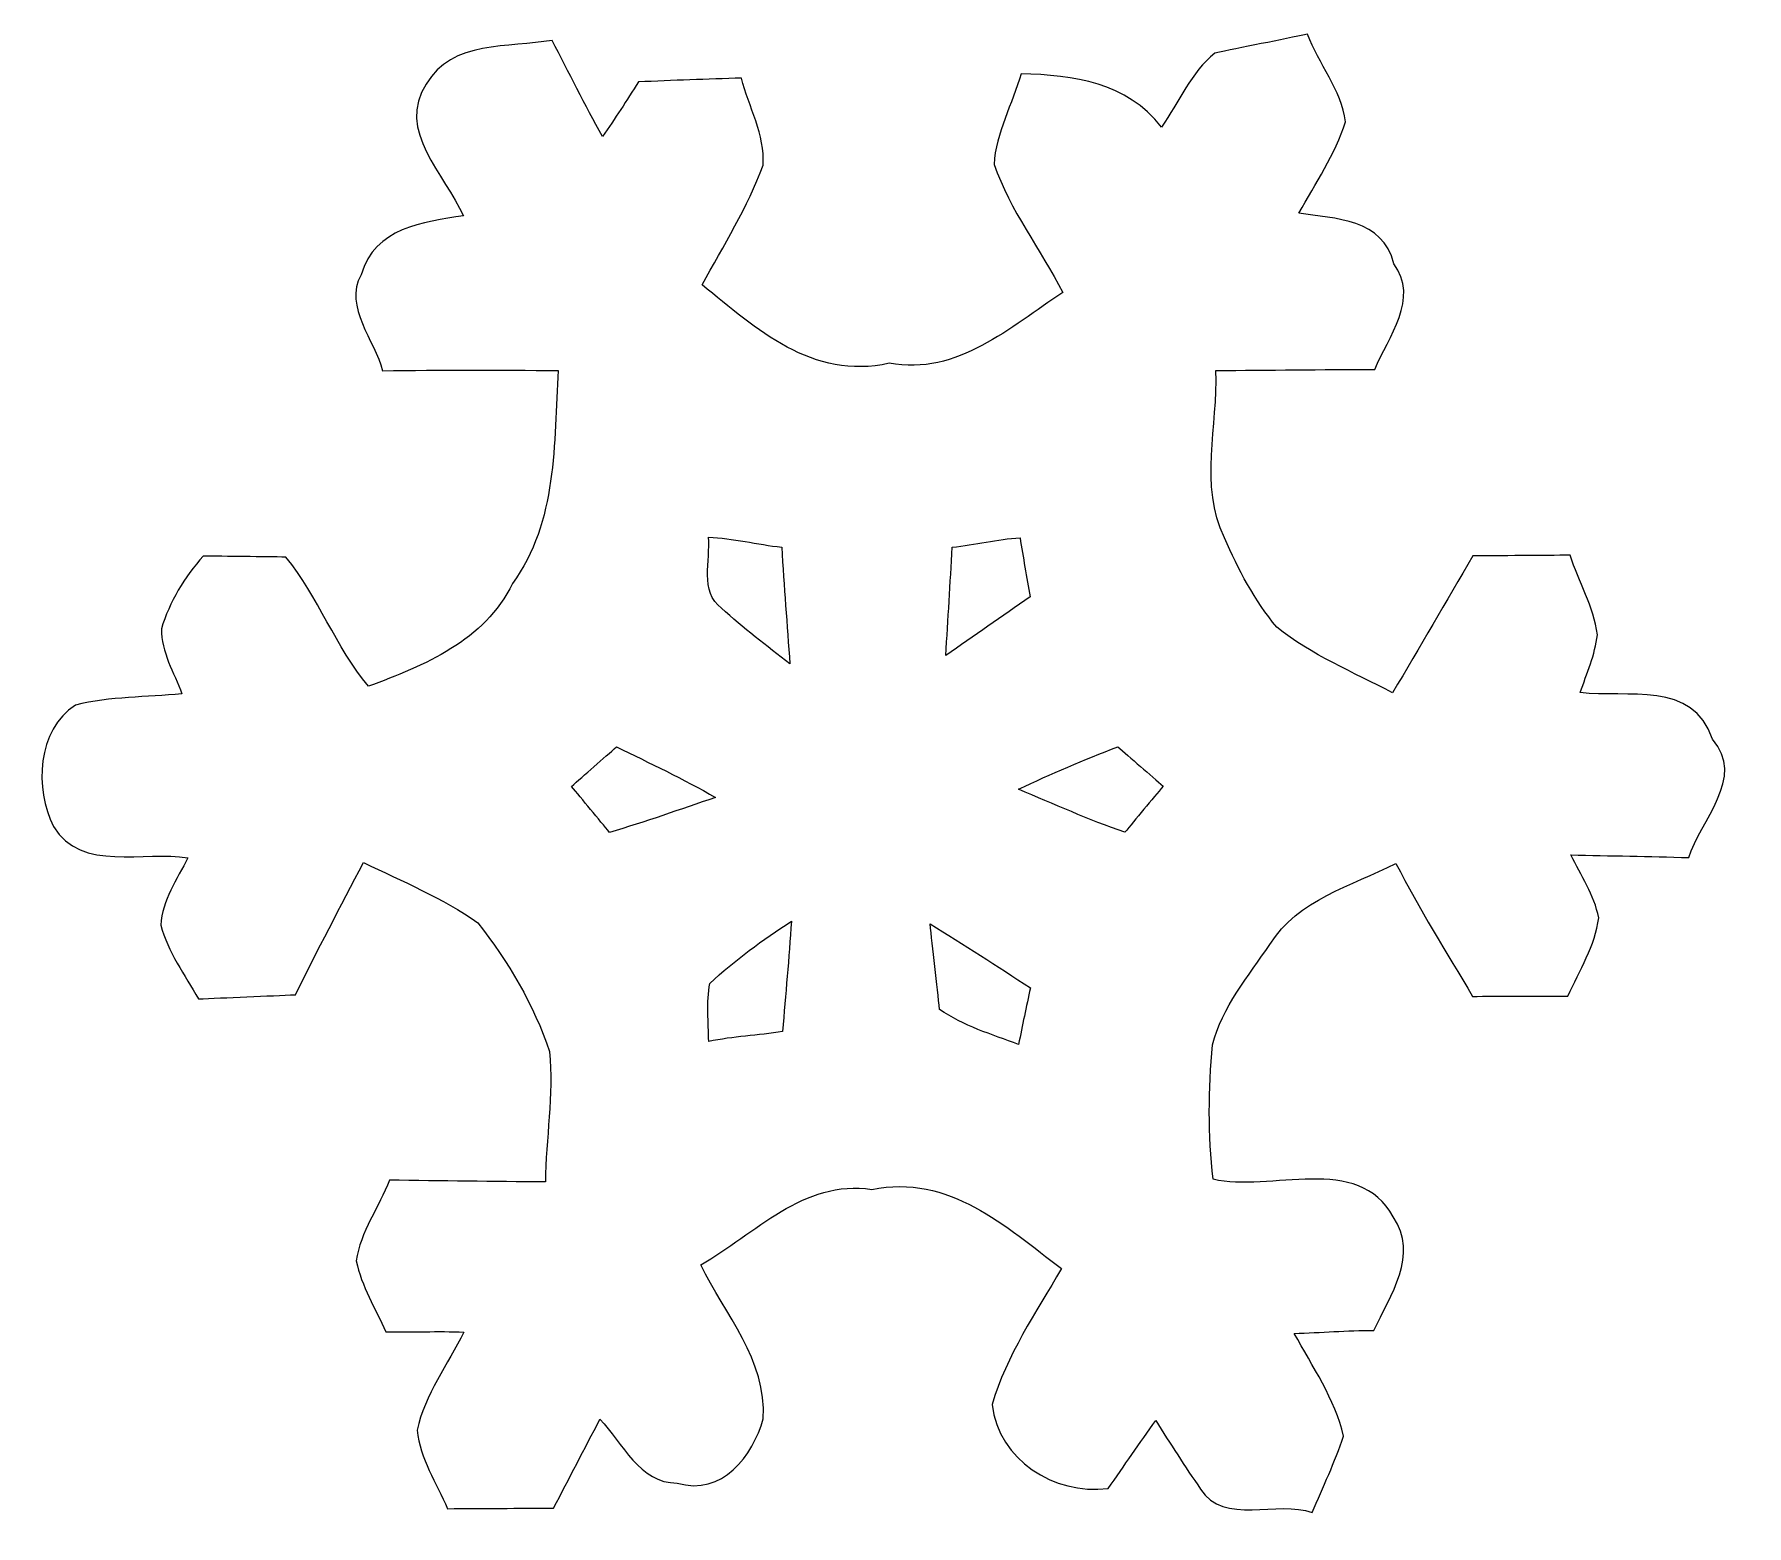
# Model space of a CAD drawing. Header units: centimetres. Extents: x -15.5 to 15.6, y -16.7 to 16.7.
# Drawn here: x -15.48 to -8.64, y -16.72 to -10.76 of the extents above; entities that cross this region are included whole.
import ezdxf

# ---------------------------------------------------------------- set-up
doc = ezdxf.new("R2010")
doc.units = ezdxf.units.CM
doc.header["$MEASUREMENT"] = 0
doc.layers.add('Camada 1', color=7, linetype='Continuous')

msp = doc.modelspace()

# ---------------------------------------------------------------- linework, layer by layer
at = {"layer": 'Camada 1', "color": 177}
for points, knots in [([(-13.91638, -10.95693), (-13.81619, -10.78124), (-13.58512, -10.81335), (-13.41296, -10.7823), (-13.41296, -10.7823), (-13.34735, -10.91071), (-13.28244, -11.04053), (-13.21188, -11.16683), (-13.21188, -11.16683), (-13.16179, -11.09521), (-13.11487, -11.02219), (-13.06865, -10.94846), (-13.06865, -10.94846), (-12.93107, -10.94246), (-12.79349, -10.93717), (-12.6559, -10.93329), (-12.6559, -10.93329), (-12.62839, -11.04794), (-12.56136, -11.15977), (-12.56983, -11.28078), (-12.56983, -11.28078), (-12.63086, -11.44976), (-12.72858, -11.60145), (-12.81324, -11.75985), (-12.81324, -11.75985), (-12.59699, -11.93588), (-12.37474, -12.1412), (-12.06535, -12.07311), (-12.06535, -12.07311), (-11.79371, -12.12356), (-11.58134, -11.92777), (-11.37215, -11.79019), (-11.37215, -11.79019), (-11.46105, -11.61803), (-11.58275, -11.4614), (-11.64661, -11.27831), (-11.64661, -11.27831), (-11.64026, -11.15166), (-11.57182, -11.0356), (-11.53866, -10.91565), (-11.53866, -10.91565), (-11.32734, -10.922), (-11.11673, -10.95022), (-10.97703, -11.12873), (-10.97703, -11.12873), (-10.90754, -11.0296), (-10.85991, -10.91001), (-10.76396, -10.8331), (-10.76396, -10.8331), (-10.67118, -10.8144), (-10.48597, -10.77666), (-10.39319, -10.75796), (-10.39319, -10.75796), (-10.35015, -10.87473), (-10.25737, -10.98056), (-10.24185, -11.10827), (-10.24185, -11.10827), (-10.28171, -11.23915), (-10.3625, -11.35345), (-10.42776, -11.47339), (-10.42776, -11.47339), (-10.28524, -11.49421), (-10.08909, -11.49632), (-10.04888, -11.67518), (-10.04888, -11.67518), (-9.9441, -11.81488), (-10.0704, -11.96693), (-10.12472, -12.09746), (-10.12472, -12.09746), (-10.33674, -12.09816), (-10.54806, -12.10028), (-10.75972, -12.10204), (-10.75972, -12.10204), (-10.75055, -12.32288), (-10.82781, -12.56136), (-10.7248, -12.77091), (-10.7248, -12.77091), (-10.67118, -12.89756), (-10.6038, -13.02068), (-10.51666, -13.12792), (-10.51666, -13.12792), (-10.37731, -13.23869), (-10.21045, -13.30784), (-10.05346, -13.39003), (-10.05346, -13.39003), (-9.9441, -13.20871), (-9.83897, -13.02526), (-9.73208, -12.84323), (-9.73208, -12.84323), (-9.63507, -12.84252), (-9.44069, -12.84111), (-9.34367, -12.84041), (-9.34367, -12.84041), (-9.30945, -12.94553), (-9.24948, -13.04608), (-9.23466, -13.15791), (-9.23466, -13.15791), (-9.24348, -13.23799), (-9.27735, -13.31278), (-9.3031, -13.38898), (-9.3031, -13.38898), (-9.11754, -13.41261), (-8.84978, -13.33923), (-8.77499, -13.5756), (-8.77499, -13.5756), (-8.63741, -13.72729), (-8.82509, -13.90297), (-8.86919, -14.04902), (-8.86919, -14.04902), (-9.02688, -14.04373), (-9.18351, -14.04197), (-9.34085, -14.03844), (-9.34085, -14.03844), (-9.30028, -14.11993), (-9.24736, -14.1986), (-9.22902, -14.28926), (-9.22902, -14.28926), (-9.24278, -14.4018), (-9.30698, -14.49987), (-9.35249, -14.60218), (-9.35249, -14.60218), (-9.44774, -14.60253), (-9.63824, -14.60324), (-9.73349, -14.60359), (-9.73349, -14.60359), (-9.83756, -14.4272), (-9.94763, -14.25469), (-10.0397, -14.07195), (-10.0397, -14.07195), (-10.21715, -14.16262), (-10.43199, -14.21589), (-10.54418, -14.39616), (-10.54418, -14.39616), (-10.62955, -14.52175), (-10.73397, -14.64698), (-10.77348, -14.79726), (-10.77348, -14.79726), (-10.7883, -14.97506), (-10.79288, -15.15675), (-10.77066, -15.3349), (-10.77066, -15.3349), (-10.54559, -15.38817), (-10.18787, -15.22836), (-10.05135, -15.48518), (-10.05135, -15.48518), (-9.94551, -15.63582), (-10.06334, -15.79986), (-10.12825, -15.93885), (-10.12825, -15.93885), (-10.2355, -15.93815), (-10.33992, -15.94838), (-10.44646, -15.9505), (-10.44646, -15.9505), (-10.37414, -16.08349), (-10.28418, -16.21296), (-10.2489, -16.36148), (-10.2489, -16.36148), (-10.28453, -16.46485), (-10.3311, -16.56539), (-10.37484, -16.66663), (-10.37484, -16.66663), (-10.51031, -16.61583), (-10.73115, -16.71955), (-10.82075, -16.57315), (-10.82075, -16.57315), (-10.8839, -16.48284), (-10.94211, -16.39076), (-11.00032, -16.29833), (-11.00032, -16.29833), (-11.06417, -16.389), (-11.12696, -16.48001), (-11.19046, -16.57103), (-11.19046, -16.57103), (-11.41025, -16.59573), (-11.6265, -16.45814), (-11.65472, -16.23519), (-11.65472, -16.23519), (-11.59757, -16.03869), (-11.47833, -15.86759), (-11.37744, -15.69156), (-11.37744, -15.69156), (-11.6011, -15.52293), (-11.82617, -15.31197), (-12.13556, -15.37511), (-12.13556, -15.37511), (-12.40825, -15.33384), (-12.60228, -15.55256), (-12.81924, -15.67639), (-12.81924, -15.67639), (-12.72258, -15.87535), (-12.55501, -16.05633), (-12.56947, -16.29269), (-12.56947, -16.29269), (-12.6111, -16.43909), (-12.73246, -16.60313), (-12.91343, -16.54881), (-12.91343, -16.54881), (-13.06442, -16.55022), (-13.13145, -16.38829), (-13.22211, -16.2941), (-13.22211, -16.2941), (-13.2842, -16.41193), (-13.34594, -16.53081), (-13.40767, -16.64935), (-13.40767, -16.64935), (-13.54878, -16.6497), (-13.69025, -16.65041), (-13.83136, -16.65146), (-13.83136, -16.65146), (-13.8751, -16.54845), (-13.94178, -16.45073), (-13.95342, -16.33785), (-13.95342, -16.33785), (-13.92238, -16.19497), (-13.82995, -16.07432), (-13.7661, -15.94591), (-13.7661, -15.94591), (-13.87052, -15.94062), (-13.97388, -15.94661), (-14.07795, -15.9445), (-14.07795, -15.9445), (-14.11958, -15.85136), (-14.17532, -15.76211), (-14.19648, -15.66122), (-14.19648, -15.66122), (-14.18061, -15.5448), (-14.10441, -15.44496), (-14.06349, -15.33843), (-14.06349, -15.33843), (-13.85605, -15.3409), (-13.64827, -15.34336), (-13.44048, -15.34548), (-13.44048, -15.34548), (-13.43872, -15.17227), (-13.40626, -14.99694), (-13.4239, -14.82443), (-13.4239, -14.82443), (-13.48599, -14.63675), (-13.58935, -14.46424), (-13.71036, -14.30937), (-13.71036, -14.30937), (-13.85147, -14.20989), (-14.01269, -14.14392), (-14.1672, -14.06878), (-14.1672, -14.06878), (-14.25963, -14.24376), (-14.35171, -14.41944), (-14.4399, -14.59724), (-14.4399, -14.59724), (-14.53691, -14.60147), (-14.73059, -14.60959), (-14.8276, -14.61382), (-14.8276, -14.61382), (-14.88228, -14.51786), (-14.94966, -14.42614), (-14.97789, -14.31855), (-14.97789, -14.31855), (-14.97295, -14.21977), (-14.91227, -14.13581), (-14.86958, -14.05008), (-14.86958, -14.05008), (-15.04139, -14.01833), (-15.29645, -14.1097), (-15.40616, -13.92449), (-15.40616, -13.92449), (-15.48377, -13.77562), (-15.47283, -13.53679), (-15.31902, -13.43942), (-15.31902, -13.43942), (-15.18073, -13.4045), (-15.03504, -13.40838), (-14.89322, -13.39391), (-14.89322, -13.39391), (-14.92497, -13.30925), (-14.97612, -13.22705), (-14.97542, -13.13462), (-14.97542, -13.13462), (-14.94331, -13.02667), (-14.88299, -12.92648), (-14.80855, -12.84358), (-14.80855, -12.84358), (-14.72565, -12.84464), (-14.56055, -12.84676), (-14.478, -12.84781), (-14.478, -12.84781), (-14.34818, -13.00621), (-14.27903, -13.20659), (-14.1478, -13.36428), (-14.1478, -13.36428), (-13.9259, -13.28208), (-13.68178, -13.18154), (-13.57242, -12.95365), (-13.57242, -12.95365), (-13.39074, -12.70847), (-13.40697, -12.39061), (-13.38898, -12.10169), (-13.38898, -12.10169), (-13.62322, -12.10063), (-13.85711, -12.09993), (-14.091, -12.10275), (-14.091, -12.10275), (-14.12275, -11.97963), (-14.24658, -11.84981), (-14.17743, -11.71928), (-14.17743, -11.71928), (-14.12134, -11.52948), (-13.93084, -11.51043), (-13.76821, -11.48327), (-13.76821, -11.48327), (-13.8423, -11.31993), (-14.03879, -11.14037), (-13.91638, -10.95693), (-13.91638, -10.95693), (-13.91638, -10.95693), (-13.91638, -10.95693), (-13.91638, -10.95693)], [0, 0, 0, 0, 0.0125, 0.0125, 0.0125, 0.0125, 0.025, 0.025, 0.025, 0.025, 0.0375, 0.0375, 0.0375, 0.0375, 0.05, 0.05, 0.05, 0.05, 0.0625, 0.0625, 0.0625, 0.0625, 0.075, 0.075, 0.075, 0.075, 0.0875, 0.0875, 0.0875, 0.0875, 0.1, 0.1, 0.1, 0.1, 0.1125, 0.1125, 0.1125, 0.1125, 0.125, 0.125, 0.125, 0.125, 0.1375, 0.1375, 0.1375, 0.1375, 0.15, 0.15, 0.15, 0.15, 0.1625, 0.1625, 0.1625, 0.1625, 0.175, 0.175, 0.175, 0.175, 0.1875, 0.1875, 0.1875, 0.1875, 0.2, 0.2, 0.2, 0.2, 0.2125, 0.2125, 0.2125, 0.2125, 0.225, 0.225, 0.225, 0.225, 0.2375, 0.2375, 0.2375, 0.2375, 0.25, 0.25, 0.25, 0.25, 0.2625, 0.2625, 0.2625, 0.2625, 0.275, 0.275, 0.275, 0.275, 0.2875, 0.2875, 0.2875, 0.2875, 0.3, 0.3, 0.3, 0.3, 0.3125, 0.3125, 0.3125, 0.3125, 0.325, 0.325, 0.325, 0.325, 0.3375, 0.3375, 0.3375, 0.3375, 0.35, 0.35, 0.35, 0.35, 0.3625, 0.3625, 0.3625, 0.3625, 0.375, 0.375, 0.375, 0.375, 0.3875, 0.3875, 0.3875, 0.3875, 0.4, 0.4, 0.4, 0.4, 0.4125, 0.4125, 0.4125, 0.4125, 0.425, 0.425, 0.425, 0.425, 0.4375, 0.4375, 0.4375, 0.4375, 0.45, 0.45, 0.45, 0.45, 0.4625, 0.4625, 0.4625, 0.4625, 0.475, 0.475, 0.475, 0.475, 0.4875, 0.4875, 0.4875, 0.4875, 0.5, 0.5, 0.5, 0.5, 0.5125, 0.5125, 0.5125, 0.5125, 0.525, 0.525, 0.525, 0.525, 0.5375, 0.5375, 0.5375, 0.5375, 0.55, 0.55, 0.55, 0.55, 0.5625, 0.5625, 0.5625, 0.5625, 0.575, 0.575, 0.575, 0.575, 0.5875, 0.5875, 0.5875, 0.5875, 0.6, 0.6, 0.6, 0.6, 0.6125, 0.6125, 0.6125, 0.6125, 0.625, 0.625, 0.625, 0.625, 0.6375, 0.6375, 0.6375, 0.6375, 0.65, 0.65, 0.65, 0.65, 0.6625, 0.6625, 0.6625, 0.6625, 0.675, 0.675, 0.675, 0.675, 0.6875, 0.6875, 0.6875, 0.6875, 0.7, 0.7, 0.7, 0.7, 0.7125, 0.7125, 0.7125, 0.7125, 0.725, 0.725, 0.725, 0.725, 0.7375, 0.7375, 0.7375, 0.7375, 0.75, 0.75, 0.75, 0.75, 0.7625, 0.7625, 0.7625, 0.7625, 0.775, 0.775, 0.775, 0.775, 0.7875, 0.7875, 0.7875, 0.7875, 0.8, 0.8, 0.8, 0.8, 0.8125, 0.8125, 0.8125, 0.8125, 0.825, 0.825, 0.825, 0.825, 0.8375, 0.8375, 0.8375, 0.8375, 0.85, 0.85, 0.85, 0.85, 0.8625, 0.8625, 0.8625, 0.8625, 0.875, 0.875, 0.875, 0.875, 0.8875, 0.8875, 0.8875, 0.8875, 0.9, 0.9, 0.9, 0.9, 0.9125, 0.9125, 0.9125, 0.9125, 0.925, 0.925, 0.925, 0.925, 0.9375, 0.9375, 0.9375, 0.9375, 0.95, 0.95, 0.95, 0.95, 0.9625, 0.9625, 0.9625, 0.9625, 0.975, 0.975, 0.975, 0.975, 1, 1, 1, 1]), ([(-12.7882, -12.76773), (-12.77902, -12.86157), (-12.82453, -12.9854), (-12.73634, -13.05243), (-12.73634, -13.05243), (-12.64955, -13.1311), (-12.55501, -13.202), (-12.46258, -13.27503), (-12.46258, -13.27503), (-12.47422, -13.11945), (-12.48622, -12.96388), (-12.49539, -12.8083), (-12.49539, -12.8083), (-12.5924, -12.79737), (-12.69189, -12.77232), (-12.7882, -12.76773), (-12.7882, -12.76773), (-12.7882, -12.76773), (-12.7882, -12.76773), (-12.7882, -12.76773)], [0, 0, 0, 0, 0.1666667, 0.1666667, 0.1666667, 0.1666667, 0.3333333, 0.3333333, 0.3333333, 0.3333333, 0.5, 0.5, 0.5, 0.5, 0.6666667, 0.6666667, 0.6666667, 0.6666667, 1, 1, 1, 1]), ([(-11.81347, -12.8083), (-11.82194, -12.95153), (-11.8304, -13.09652), (-11.83958, -13.24151), (-11.83958, -13.24151), (-11.72669, -13.1639), (-11.61521, -13.08418), (-11.50232, -13.00692), (-11.50232, -13.00692), (-11.51643, -12.9279), (-11.53019, -12.84887), (-11.54254, -12.7702), (-11.54254, -12.7702), (-11.63391, -12.77655), (-11.72281, -12.79737), (-11.81347, -12.8083), (-11.81347, -12.8083), (-11.81347, -12.8083), (-11.81347, -12.8083), (-11.81347, -12.8083)], [0, 0, 0, 0, 0.1666667, 0.1666667, 0.1666667, 0.1666667, 0.3333333, 0.3333333, 0.3333333, 0.3333333, 0.5, 0.5, 0.5, 0.5, 0.6666667, 0.6666667, 0.6666667, 0.6666667, 1, 1, 1, 1]), ([(-13.1565, -13.60664), (-13.2013, -13.64615), (-13.2909, -13.72517), (-13.33571, -13.76433), (-13.33571, -13.76433), (-13.29761, -13.81055), (-13.22176, -13.90227), (-13.18366, -13.94848), (-13.18366, -13.94848), (-13.04114, -13.90615), (-12.90108, -13.85605), (-12.76033, -13.80843), (-12.76033, -13.80843), (-12.88909, -13.73505), (-13.02315, -13.67049), (-13.1565, -13.60664), (-13.1565, -13.60664), (-13.1565, -13.60664), (-13.1565, -13.60664), (-13.1565, -13.60664)], [0, 0, 0, 0, 0.1666667, 0.1666667, 0.1666667, 0.1666667, 0.3333333, 0.3333333, 0.3333333, 0.3333333, 0.5, 0.5, 0.5, 0.5, 0.6666667, 0.6666667, 0.6666667, 0.6666667, 1, 1, 1, 1]), ([(-11.54853, -13.77597), (-11.40813, -13.83524), (-11.26808, -13.89733), (-11.12379, -13.94778), (-11.12379, -13.94778), (-11.08569, -13.90191), (-11.00914, -13.80949), (-10.97068, -13.76363), (-10.97068, -13.76363), (-11.01619, -13.72411), (-11.10686, -13.64509), (-11.15236, -13.60558), (-11.15236, -13.60558), (-11.28607, -13.6585), (-11.41942, -13.71318), (-11.54853, -13.77597), (-11.54853, -13.77597), (-11.54853, -13.77597), (-11.54853, -13.77597), (-11.54853, -13.77597)], [0, 0, 0, 0, 0.1666667, 0.1666667, 0.1666667, 0.1666667, 0.3333333, 0.3333333, 0.3333333, 0.3333333, 0.5, 0.5, 0.5, 0.5, 0.6666667, 0.6666667, 0.6666667, 0.6666667, 1, 1, 1, 1]), ([(-12.78326, -14.55173), (-12.79631, -14.62828), (-12.78855, -14.7066), (-12.78749, -14.78421), (-12.78749, -14.78421), (-12.69012, -14.76305), (-12.58993, -14.76058), (-12.49186, -14.74364), (-12.49186, -14.74364), (-12.48022, -14.59618), (-12.46646, -14.45013), (-12.45658, -14.30302), (-12.45658, -14.30302), (-12.57053, -14.37887), (-12.68342, -14.45754), (-12.78326, -14.55173), (-12.78326, -14.55173), (-12.78326, -14.55173), (-12.78326, -14.55173), (-12.78326, -14.55173)], [0, 0, 0, 0, 0.1666667, 0.1666667, 0.1666667, 0.1666667, 0.3333333, 0.3333333, 0.3333333, 0.3333333, 0.5, 0.5, 0.5, 0.5, 0.6666667, 0.6666667, 0.6666667, 0.6666667, 1, 1, 1, 1]), ([(-11.90237, -14.31361), (-11.89285, -14.39898), (-11.8738, -14.57008), (-11.86427, -14.65545), (-11.86427, -14.65545), (-11.76937, -14.72212), (-11.65613, -14.75528), (-11.54853, -14.7955), (-11.54853, -14.7955), (-11.53336, -14.71965), (-11.51749, -14.64486), (-11.50126, -14.56972), (-11.50126, -14.56972), (-11.63391, -14.48259), (-11.76796, -14.39757), (-11.90237, -14.31361)], [0, 0, 0, 0, 0.2, 0.2, 0.2, 0.2, 0.4, 0.4, 0.4, 0.4, 0.6, 0.6, 0.6, 0.6, 1, 1, 1, 1])]:
    msp.add_open_spline(points, degree=3, knots=knots, dxfattribs=at)

doc.saveas('drawing.dxf')
